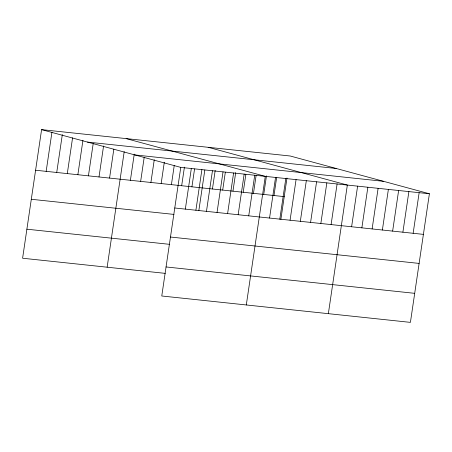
<?xml version="1.0" encoding="UTF-8"?>
<svg xmlns="http://www.w3.org/2000/svg" width="452" height="452" viewBox="0 0 452 452"><rect width="100%" height="100%" fill="white"/><g stroke="black" fill="none" stroke-linecap="round" stroke-linejoin="round"><path stroke-width="0.68" d="M41.59 129.628L180.76 167.387L161.765 295.992L410.41 322.372L429.4 193.767L290.235 156.008L41.59 129.628L22.6 258.233L165.257 273.364M46.16 171.359L51.952 132.125M56.726 172.478L62.319 134.623M67.297 173.596L72.58 137.809M77.863 174.721L82.942 140.306M88.428 175.839L93.208 143.493M98.999 176.964L103.57 145.99M109.565 178.082L113.836 149.177M107.141 267.2L124.198 151.674M130.391 180.291L134.25 154.138M140.645 181.382L144.205 157.29M150.9 182.467L154.256 159.759M161.161 183.557L164.308 162.223M171.415 184.648L174.263 165.375M181.67 185.732L184.416 167.15M185.331 209.118L191.326 168.511M191.93 186.823L194.569 168.929M195.897 210.237L201.891 169.63M198.818 210.728L204.829 170.014M206.462 211.361L212.463 170.754M212.44 188.998L215.186 170.415M217.033 212.48L223.028 171.873M222.695 190.089L225.339 172.189M227.599 213.598L233.594 172.992M232.955 191.173L235.695 172.591M238.164 214.723L244.159 174.116M243.21 192.264L245.854 174.37M248.73 215.841L254.73 175.235M253.465 193.349L256.109 175.455M246.306 304.959L265.296 176.359L126.131 138.6M263.725 194.439L266.465 175.856M269.556 218.05L275.55 177.444M273.98 195.53L276.624 177.636M279.811 219.141L285.811 178.534M280.867 219.429L286.98 178.031M290.071 220.231L296.066 179.625M300.326 221.316L306.32 180.71M310.58 222.407L316.581 181.8M320.841 223.491L326.836 182.885M331.096 224.582L337.09 183.975M328.355 313.665L347.351 185.066L208.18 147.301M351.611 226.757L357.605 186.151M361.866 227.848L367.86 187.241M372.12 228.932L378.115 188.326M382.375 230.023L388.375 189.416M392.635 231.113L398.63 190.507M402.89 232.198L408.885 191.591M413.145 233.288L419.145 192.682M87.513 142.092L336.158 168.472M134.832 154.929L383.477 181.308M180.76 167.387L429.4 193.767M35.595 170.234L284.235 196.614M174.76 207.993L423.405 234.373M31.307 199.275L173.963 214.412M170.472 237.034L419.117 263.414M26.888 229.192L169.545 244.329M166.053 266.951L414.699 293.331"/></g></svg>
